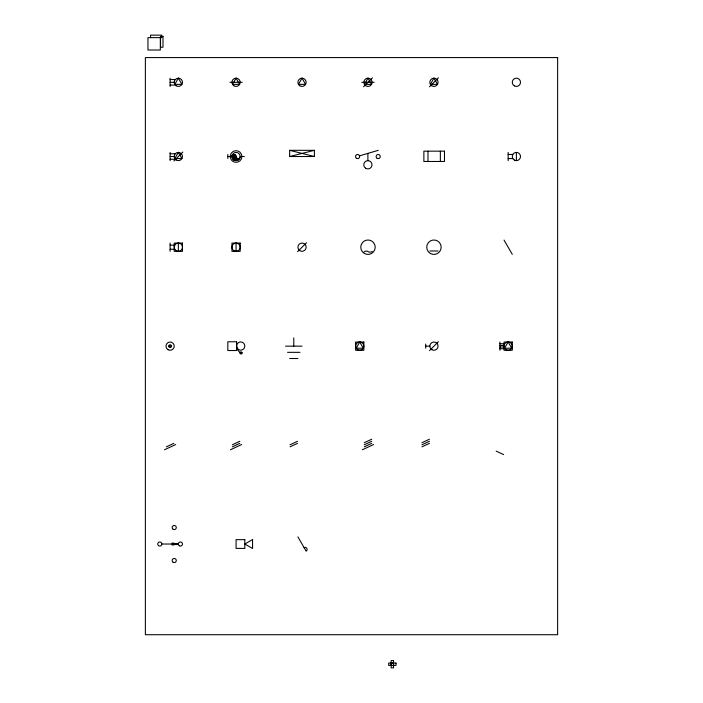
<?xml version="1.0" encoding="UTF-8"?>
<svg xmlns="http://www.w3.org/2000/svg" width="703" height="703" viewBox="0 0 703 703"><rect width="100%" height="100%" fill="white"/><g stroke="black" fill="none" stroke-linecap="round" stroke-linejoin="round"><path stroke-width="1.05" d="M173.887 160.978L182.824 152.05M232.052 155.864L233.361 154.555M231.964 156.883L234.371 154.484M232.113 157.674L235.048 154.73M232.377 158.342L235.558 155.152M232.728 158.922L235.918 155.732M233.159 159.432L236.067 156.514A2.065 2.065 0 0 0 234.011 154.449A2.065 2.065 0 0 0 231.946 156.514M233.66 159.853L236.226 157.296M234.24 160.205L236.577 157.867M234.907 160.469L237.087 158.289M235.698 160.618L237.772 158.544M236.656 160.592L238.774 158.474M238.053 160.126L239.688 158.491M363.521 86.777L372.458 77.84M429.48 86.777L438.417 77.84M297.562 251.674L306.499 242.746M429.48 350.612L438.417 341.684M166.374 446.827L173.843 443.347M164.502 449.762L175.715 444.533M232.333 444.771L239.802 441.282M232.333 446.827L239.802 443.347M230.461 449.762L241.674 444.533M290.049 444.771L297.518 441.282M290.049 446.827L297.518 443.347M364.251 442.705L371.729 439.226M364.251 444.771L371.729 441.282M364.251 446.827L371.729 443.347M362.388 449.762L373.592 444.533M421.967 442.705L429.445 439.226M421.967 444.771L429.445 441.282M421.967 446.827L429.445 443.347M359.47 155.855L378.188 150.354M289.662 156.514L314.399 150.328L314.399 156.514L289.662 156.514L289.662 150.328L314.399 150.328M178.351 544.025L172.173 545.062L172.173 542.997L178.351 544.025L161.866 544.025A2.065 2.065 0 0 1 158.773 545.809A2.065 2.065 0 0 1 158.773 542.241A2.065 2.065 0 0 1 161.866 544.025M170.108 79.562L175.284 79.562M170.108 82.304L174.23 82.304M229.89 82.304L242.254 82.304M361.808 82.304L374.172 82.304M170.108 85.054L175.284 85.054M170.108 153.764L175.267 153.764M508.155 154.449L512.83 154.449M170.108 156.514L174.23 156.514M227.825 156.514L230.233 156.514M241.911 156.514A5.844 5.844 0 0 0 233.15 151.453A5.844 5.844 0 0 0 233.15 161.567A5.844 5.844 0 0 0 241.911 156.514L244.319 156.514M508.155 158.57L512.83 158.57M170.108 159.265L175.267 159.265M170.108 245.145L174.783 245.145M170.108 249.266L174.783 249.266M429.832 250.989L438.074 250.989M499.912 343.741L504.033 343.741M499.912 345.463L504.033 345.463M168.738 346.148L171.488 346.148A1.371 1.371 0 0 1 169.423 347.335A1.371 1.371 0 0 1 169.423 344.962A1.371 1.371 0 0 1 171.488 346.148M285.541 346.148L302.026 346.148M425.702 346.148L429.832 346.148M499.912 347.01L504.033 347.01M499.912 348.723L504.033 348.723M287.597 352.335L299.97 352.335M240.022 352.932L242.078 352.932A1.028 1.028 0 0 1 240.531 353.829A1.028 1.028 0 0 1 240.531 352.036A1.028 1.028 0 0 1 242.078 352.932M289.662 358.512L297.905 358.512M391.14 662.903L393.566 662.903M391.14 665.53L393.566 665.53M289.662 150.328L314.399 156.514M496.177 451.115L503.647 454.604M504.033 240.083L512.276 254.337M297.905 536.899L306.156 551.161A2.065 2.065 0 0 0 306.824 548.393A2.065 2.065 0 0 0 304.091 547.593M516.397 152.393L516.397 160.636M508.155 152.393L508.155 160.636M499.912 342.027L499.912 350.27M440.359 151.163L440.359 161.47M427.986 151.163L427.986 161.47M425.702 344.083L425.702 348.213M391.096 663.052L391.096 665.381M367.889 153.447L367.889 160.662M293.784 337.906L293.784 346.148M236.067 243.089L236.067 251.331M227.825 154.449L227.825 158.57M178.351 243.089L178.351 251.331M170.108 78.182L170.108 86.434M170.108 152.393L170.108 160.636M170.108 243.089L170.108 251.331M160.328 37.654L160.328 50.018L147.955 50.018L147.955 37.654L161.76 37.619L161.76 35.15L150.547 35.15L150.547 37.619M240.857 352.976A8.278 8.278 0 0 1 236.586 346.403M364.066 251.885A3.489 3.489 0 0 1 368.187 251.621A3.489 3.489 0 0 0 372.309 251.358M240.189 156.514A2.065 2.065 0 0 1 238.132 158.57A2.065 2.065 0 0 1 236.067 156.514M178.351 78.182L174.783 84.369L181.928 84.369L178.351 78.182M178.351 152.393L174.783 158.57L181.928 158.57L178.351 152.393M236.067 78.182L232.5 84.369L239.644 84.369L236.067 78.182M302.026 78.182L298.459 84.369L305.603 84.369L302.026 78.182M367.994 78.182L364.418 84.369L371.562 84.369L367.994 78.182M433.953 78.182L430.377 84.369L437.521 84.369L433.953 78.182M359.743 342.027L356.175 348.213L363.319 348.213L359.743 342.027M508.155 342.027L504.587 348.213L511.722 348.213L508.155 342.027M252.562 539.561L244.829 544.025L252.562 548.498L252.562 539.561M162.991 36.389L160.521 36.389L160.521 47.215L162.991 47.215L162.991 36.389M557.628 57.576L145.372 57.576L145.372 634.721L557.628 634.721L557.628 57.576M444.481 151.163L423.865 151.163L423.865 161.47L444.481 161.47L444.481 151.163M182.481 243.089L174.23 243.089L174.23 251.331L182.481 251.331L182.481 243.089M240.189 243.089L231.946 243.089L231.946 251.331L240.189 251.331L240.189 243.089M236.586 341.763L227.825 341.763L227.825 350.525L236.586 350.525L236.586 341.763M363.864 342.027L355.621 342.027L355.621 350.27L363.864 350.27L363.864 342.027M512.276 342.027L504.033 342.027L504.033 350.27L512.276 350.27L512.276 342.027M244.829 539.649L236.067 539.649L236.067 548.41L244.829 548.41L244.829 539.649M393.566 660.583L391.14 660.583L391.14 667.85L393.566 667.85L393.566 660.583M396.044 663.052L388.662 663.052L388.662 665.381L396.044 665.381L396.044 663.052M179.388 545.809A2.065 2.065 0 0 0 182.481 544.025A2.065 2.065 0 0 0 179.388 542.241A2.065 2.065 0 0 0 179.388 545.809M173.202 529.324A2.065 2.065 0 0 0 176.295 527.54A2.065 2.065 0 0 0 173.202 525.756A2.065 2.065 0 0 0 173.202 529.324M173.202 562.303A2.065 2.065 0 0 0 176.295 560.519A2.065 2.065 0 0 0 173.202 558.736A2.065 2.065 0 0 0 173.202 562.303M506.098 349.716A4.121 4.121 0 0 0 512.276 346.148A4.121 4.121 0 0 0 506.098 342.581A4.121 4.121 0 0 0 506.098 349.716M431.888 349.716A4.121 4.121 0 0 0 438.074 346.148A4.121 4.121 0 0 0 431.888 342.581A4.121 4.121 0 0 0 431.888 349.716M357.686 349.716A4.121 4.121 0 0 0 363.864 346.148A4.121 4.121 0 0 0 357.686 342.581A4.121 4.121 0 0 0 357.686 349.716M238.642 349.628A4.121 4.121 0 0 0 244.829 346.061A4.121 4.121 0 0 0 238.642 342.493A4.121 4.121 0 0 0 238.642 349.628M168.052 349.716A4.121 4.121 0 0 0 174.23 346.148A4.121 4.121 0 0 0 168.052 342.581A4.121 4.121 0 0 0 168.052 349.716M430.341 253.458A7.215 7.215 0 0 0 441.168 247.21A7.215 7.215 0 0 0 430.341 240.962A7.215 7.215 0 0 0 430.341 253.458M364.382 253.458A7.215 7.215 0 0 0 375.209 247.21A7.215 7.215 0 0 0 364.382 240.962A7.215 7.215 0 0 0 364.382 253.458M299.715 250.619A4.121 4.121 0 0 0 306.139 247.5A4.121 4.121 0 0 0 300.225 243.502A4.121 4.121 0 0 0 299.715 250.619M234.011 250.778A4.121 4.121 0 0 0 240.189 247.21A4.121 4.121 0 0 0 234.011 243.633A4.121 4.121 0 0 0 234.011 250.778M176.295 250.778A4.121 4.121 0 0 0 182.481 247.21A4.121 4.121 0 0 0 176.295 243.633A4.121 4.121 0 0 0 176.295 250.778M514.341 160.082A4.121 4.121 0 0 0 520.519 156.514A4.121 4.121 0 0 0 514.341 152.946A4.121 4.121 0 0 0 514.341 160.082M365.578 168.202A4.121 4.121 0 0 0 372.001 165.082A4.121 4.121 0 0 0 366.087 161.075A4.121 4.121 0 0 0 365.578 168.202M377.159 158.324A2.065 2.065 0 0 0 380.253 156.541A2.065 2.065 0 0 0 377.159 154.757A2.065 2.065 0 0 0 377.159 158.324M356.553 158.324A2.065 2.065 0 0 0 359.637 156.541A2.065 2.065 0 0 0 356.553 154.757A2.065 2.065 0 0 0 356.553 158.324M176.04 159.924A4.121 4.121 0 0 0 182.464 156.804A4.121 4.121 0 0 0 176.55 152.806A4.121 4.121 0 0 0 176.04 159.924M233.756 159.924A4.121 4.121 0 0 0 240.18 156.804A4.121 4.121 0 0 0 234.266 152.806A4.121 4.121 0 0 0 233.756 159.924M514.341 85.88A4.121 4.121 0 0 0 520.519 82.304A4.121 4.121 0 0 0 514.341 78.736A4.121 4.121 0 0 0 514.341 85.88M431.642 85.722A4.121 4.121 0 0 0 438.066 82.603A4.121 4.121 0 0 0 432.152 78.595A4.121 4.121 0 0 0 431.642 85.722M365.683 85.722A4.121 4.121 0 0 0 372.098 82.603A4.121 4.121 0 0 0 366.193 78.595A4.121 4.121 0 0 0 365.683 85.722M299.715 85.722A4.121 4.121 0 0 0 306.139 82.603A4.121 4.121 0 0 0 300.225 78.595A4.121 4.121 0 0 0 299.715 85.722M233.756 85.722A4.121 4.121 0 0 0 240.18 82.603A4.121 4.121 0 0 0 234.266 78.595A4.121 4.121 0 0 0 233.756 85.722M176.04 85.722A4.121 4.121 0 0 0 182.464 82.603A4.121 4.121 0 0 0 176.55 78.595A4.121 4.121 0 0 0 176.04 85.722"/></g></svg>
